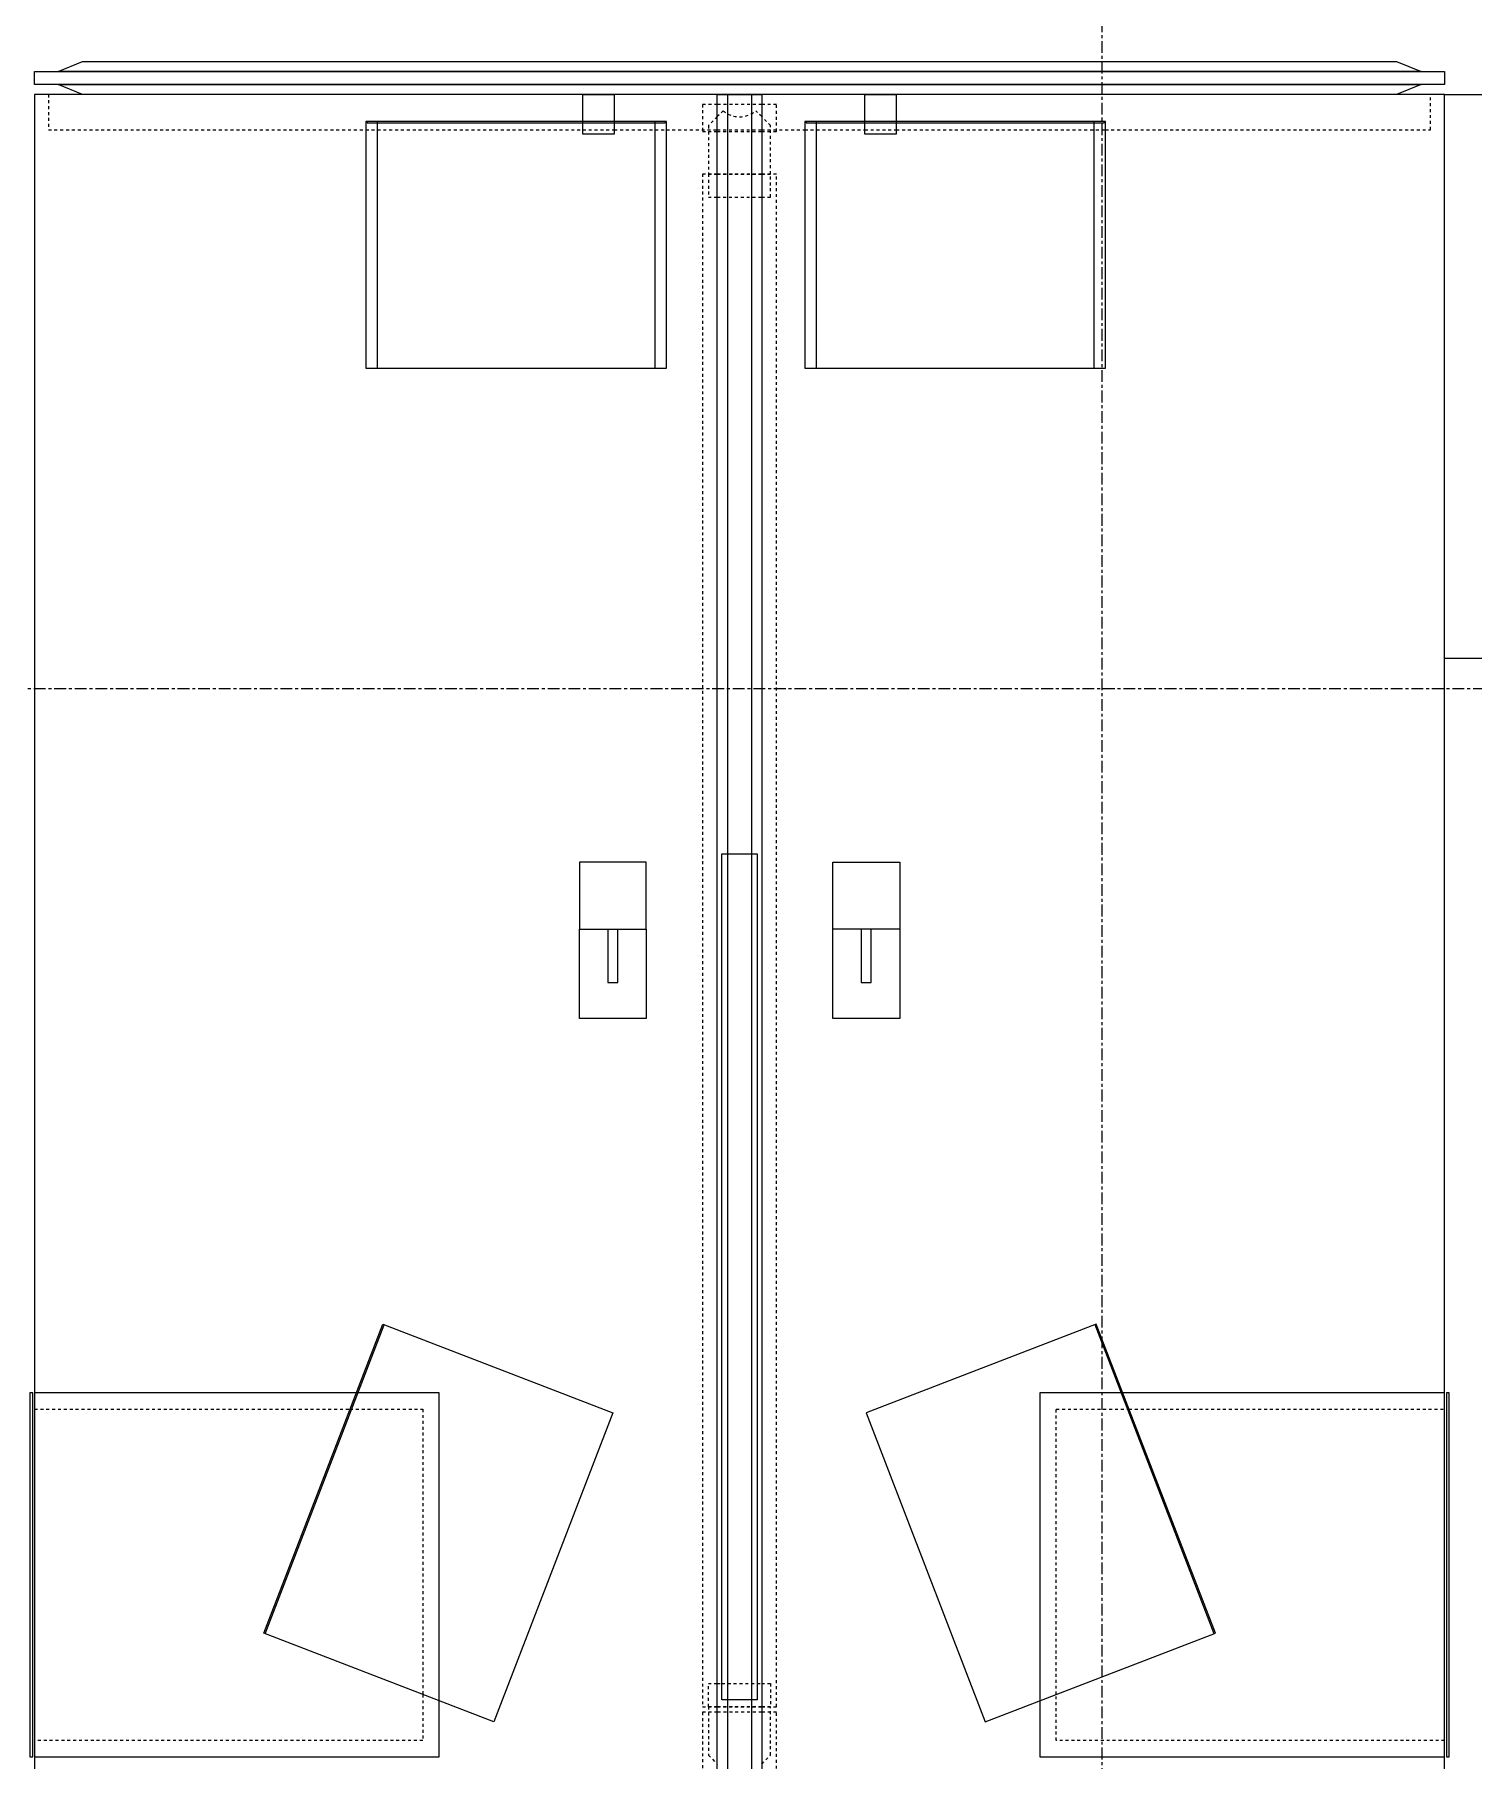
# Model space of a CAD drawing. Header units: inches. Extents: x 29752 to 31446, y 4278 to 5722.
# Drawn here: x 30870.9 to 30932.2, y 4538.5 to 4611.9 of the extents above; entities that cross this region are included whole.
import ezdxf

# ---------------------------------------------------------------- set-up
doc = ezdxf.new("R2010")
doc.units = ezdxf.units.IN
doc.header["$MEASUREMENT"] = 0
doc.linetypes.add('Dash', pattern=[0.25, 0.125, -0.125])
doc.linetypes.add('Grid Line 1_2_', pattern=[0.875, 0.5, -0.125, 0.125, -0.125])
for name, color, linetype, lineweight in [('I-FURN', 30, 'Continuous', 9), ('I-FURN-HDLN', 30, 'Dash', 9), ('S-GRID', 1, 'Continuous', 9)]:
    doc.layers.add(name, color=color, linetype=linetype, lineweight=lineweight)

# ---------------------------------------------------------------- blocks, each defined once
blk = doc.blocks.new('Desk_Structures-Teknion-JNDBB_Structural_Beam_Double_Sided-R2015 - Double Sided-V111-FIRST FLOOR POWER _ SIGNAL')
at = {"layer": 'I-FURN-HDLN'}
for p, q in [((36, 29.408), (34.5, 29.408)), ((34.5, 29.408), (34.5, 15.906)), ((36, 27.952), (36, 29.408)), ((36, 6.669), (36, 27.952)), ((34.5, 15.906), (34.5, 6.669)), ((34.5, 6.669), (34.5, 5.331)), ((36, 5.331), (36, 6.669)), ((34.5, 5.331), (34.5, 3.11)), ((36, 0.945), (36, 5.331)), ((34.5, 3.11), (34.5, 0.945)), ((-32.85, 1.575), (-36, 1.575)), ((-32.85, 0.945), (-32.85, 1.575)), ((32.614, 1.575), (-32.614, 1.575)), ((-32.614, 1.575), (-32.614, 0.945)), ((32.614, 0.945), (32.614, 1.575)), ((35.575, 1.575), (34.425, 1.575)), ((34.425, 1.575), (34.425, 0.945)), ((35.575, 0.945), (35.575, 1.575)), ((-34.675, 1.325), (-35.055, 0.945)), ((-32.614, 1.325), (-34.675, 1.325)), ((-32.85, -0.945), (-32.85, 0.945)), ((-32.614, 1.325), (-31.63, 1.325)), ((-32.614, 0.945), (-32.614, 1.325)), ((-32.614, -0.945), (-32.614, 0.945)), ((-32.614, 0.945), (-32.614, -0.945)), ((-31.63, 1.325), (-31.63, 0.945)), ((-31.63, 0.945), (-31.63, 0.75)), ((-31.63, 0.75), (-31.63, -0.75)), ((31.63, 1.325), (31.63, 0.945)), ((32.614, 1.325), (31.63, 1.325)), ((31.63, 0.945), (31.63, -0.945)), ((34.675, 1.325), (32.614, 1.325)), ((32.614, 1.325), (32.614, 0.945)), ((32.614, 0.945), (32.614, -0.945)), ((32.614, -0.945), (32.614, 0.945)), ((34.425, 0.945), (34.425, -0.945)), ((34.5, 0.945), (34.5, -0.945)), ((35.055, 0.945), (34.675, 1.325)), ((35.304, 0.696), (35.055, 0.945)), ((35.575, -0.945), (35.575, 0.945)), ((36, -0.945), (36, 0.945)), ((35.055, -0.945), (35.304, -0.696)), ((-35.055, -0.945), (-34.675, -1.325)), ((-34.675, -1.325), (-32.614, -1.325)), ((-32.85, -1.575), (-32.85, -0.945)), ((-32.614, -1.325), (-32.614, -0.945)), ((-32.614, -0.945), (-32.614, -1.575)), ((-31.63, -1.325), (-32.614, -1.325)), ((-31.63, -0.75), (-31.63, -0.945)), ((-31.63, -0.945), (-31.63, -1.325)), ((31.63, -0.945), (31.63, -1.325)), ((31.63, -1.325), (32.614, -1.325)), ((32.614, -0.945), (32.614, -1.325)), ((32.614, -1.575), (32.614, -0.945)), ((32.614, -1.325), (34.675, -1.325)), ((34.425, -0.945), (34.425, -1.575)), ((34.5, -0.945), (34.5, -2.777)), ((34.675, -1.325), (35.055, -0.945)), ((35.575, -1.575), (35.575, -0.945)), ((36, -5.331), (36, -0.945)), ((-36, -1.575), (-32.85, -1.575)), ((-32.614, -1.575), (32.614, -1.575)), ((34.425, -1.575), (35.575, -1.575)), ((34.5, -2.777), (34.5, -5.331)), ((34.5, -5.331), (34.5, -6.669)), ((36, -6.669), (36, -5.331)), ((34.5, -6.669), (34.5, -15.572)), ((36, -27.952), (36, -6.669)), ((34.5, -15.572), (34.5, -29.408)), ((36, -29.408), (36, -27.952)), ((34.5, -29.408), (36, -29.408))]:
    blk.add_line(p, q, dxfattribs=at)
for start, end in [(139.7931, 180), (180, 220.2069)]:
    blk.add_arc((36.127, 0), 1.078, start, end, dxfattribs=at)
blk = doc.blocks.new('Worksurface-Mounted-Teknion-JNWSSN-Single_Sided_Rectangular-R2015 - 24_ Depth-6171618-FIRST FLOOR POWER _ SIGNAL')
at = {"layer": 'I-FURN'}
for p, q in [((-21, -23.782), (21, -23.782)), ((-21, -47.782), (-21, -23.782)), ((21, -23.782), (21, -47.782)), ((21, -47.782), (-21, -47.782))]:
    blk.add_line(p, q, dxfattribs=at)
at = {"layer": 'I-FURN-HDLN'}
for p, q in [((-21, -24.374), (-19.5, -24.374)), ((-19.5, -24.374), (-19.5, -47.782)), ((-21, -25.369), (-16.039, -25.369)), ((-16.039, -25.369), (-16.039, -46.282)), ((-16.039, -46.282), (-18.795, -46.282)), ((-18.795, -46.282), (-18.795, -47.782))]:
    blk.add_line(p, q, dxfattribs=at)
blk = doc.blocks.new('Desk-Teknion-JNWDSN-Double_Sided_Rectangular-R2015 - 60_ Depth-V114-FIRST FLOOR POWER _ SIGNAL')
at = {"layer": 'I-FURN'}
for p, q in [((-36, 30), (-36, 3)), ((-35.724, 30), (-36, 30)), ((36, 30), (-35.724, 30)), ((36, 27.952), (36, 30)), ((36, 6.669), (36, 27.952)), ((-3.327, 6.816), (0.479, 6.816)), ((-3.327, 3.972), (-3.327, 6.816)), ((3.327, 6.816), (0.479, 6.816)), ((0.479, 6.816), (0.479, 3.972)), ((3.327, 3.972), (3.327, 6.816)), ((36, 5.331), (36, 6.669)), ((-1.8, 5.606), (-1.8, 5.181)), ((0.479, 5.606), (-1.8, 5.606)), ((-1.8, 5.181), (0.479, 5.181)), ((36, 0.945), (36, 5.331)), ((0.479, 3.972), (-3.327, 3.972)), ((0.479, 3.972), (3.327, 3.972)), ((-36, 3), (-36, 0.945)), ((-36, 0.945), (-36, -0.945)), ((36, -0.945), (36, 0.945)), ((-36, -0.945), (-36, -3)), ((36, -5.331), (36, -0.945)), ((-36, -3), (-36, -30)), ((-3.327, -6.816), (-3.327, -3.972)), ((-3.327, -3.972), (0.479, -3.972)), ((0.479, -3.972), (3.327, -3.972)), ((0.479, -6.816), (0.479, -3.972)), ((3.327, -3.972), (3.327, -6.816)), ((-1.8, -5.181), (-1.8, -5.606)), ((0.479, -5.181), (-1.8, -5.181)), ((-1.8, -5.606), (0.479, -5.606)), ((36, -6.669), (36, -5.331)), ((0.479, -6.816), (-3.327, -6.816)), ((3.327, -6.816), (0.479, -6.816)), ((36, -27.952), (36, -6.669)), ((36, -30), (36, -27.952)), ((-36, -30), (-35.725, -30)), ((-35.725, -30), (36, -30))]:
    blk.add_line(p, q, dxfattribs=at)
blk = doc.blocks.new('Storage-Freestanding-Teknion-JNFMP-Mobile_Pedestal_with_Seat-R2015 - Metal-6308289-FIRST FLOOR POWER _ SIGNAL')
at = {"layer": 'I-FURN'}
for p, q in [((5.365, 8.55), (-7.75, 8.55)), ((-7.75, 8.55), (-7.75, 5.024)), ((7.75, 8.55), (5.365, 8.55)), ((7.75, -8.67), (7.75, 8.55)), ((-7.75, 5.024), (-7.75, -8.67)), ((-7.75, -8.67), (7.75, -8.67)), ((7.75, -8.749), (-7.75, -8.749)), ((-7.75, -8.749), (-7.75, -8.867)), ((7.75, -8.867), (7.75, -8.749)), ((-7.75, -8.867), (7.75, -8.867))]:
    blk.add_line(p, q, dxfattribs=at)
at = {"layer": 'I-FURN-HDLN'}
for p, q in [((-7.049, 4.755), (-7.049, 7.849)), ((-7.049, 7.849), (5.095, 7.849)), ((5.095, 7.849), (7.049, 7.849)), ((7.049, 7.849), (7.049, -8.67)), ((-7.049, -8.67), (-7.049, 4.755))]:
    blk.add_line(p, q, dxfattribs=at)
blk = doc.blocks.new('Screen-Leg_Mounted-Teknion-JNSEEL-Felt_Elevated-R2015 - Double-Sided Leg Overlay-6171622-FIRST FLOOR POWER _ SIGNAL')
at = {"layer": 'I-FURN'}
for p, q in [((-6.669, 2.396), (-5.331, 2.396)), ((-6.669, 0.703), (-6.669, 2.396)), ((-5.331, 2.396), (-5.331, 0.703)), ((5.331, 2.396), (6.669, 2.396)), ((5.331, 0.703), (5.331, 2.396)), ((6.669, 2.396), (6.669, 0.703)), ((-30, -0.276), (-30, 0.276)), ((-30, 0.276), (30, 0.276)), ((-29, 0.276), (-27.952, 0.703)), ((29, 0.276), (-29, 0.276)), ((-27.952, 0.703), (-0.945, 0.703)), ((-5.331, 0.703), (-6.669, 0.703)), ((-0.945, 0.703), (0.945, 0.703)), ((0.945, 0.703), (27.952, 0.703)), ((6.669, 0.703), (5.331, 0.703)), ((27.952, 0.703), (29, 0.276)), ((30, 0.276), (30, -0.276)), ((30, -0.276), (-30, -0.276)), ((-29, -0.276), (29, -0.276)), ((-27.952, -0.703), (-29, -0.276)), ((27.952, -0.703), (-27.952, -0.703)), ((29, -0.276), (27.952, -0.703))]:
    blk.add_line(p, q, dxfattribs=at)
blk = doc.blocks.new('Screen-Desk_Mounted-Teknion-JNSASW-Solid_Add-On-R2015 - Standard Width-6308291-FIRST FLOOR POWER _ SIGNAL')
at = {"layer": 'I-FURN'}
for p, q in [((-36, 0.945), (36, 0.945)), ((-36, -0.945), (-36, 0.945)), ((-3.685, -0.75), (-3.685, 0.75)), ((-3.685, 0.75), (32.315, 0.75)), ((32.315, 0.75), (32.315, -0.75)), ((36, 0.945), (36, -0.945)), ((-36, 0.508), (36, 0.508)), ((-36, -0.508), (36, -0.508)), ((36, -0.945), (-36, -0.945)), ((32.315, -0.75), (-3.685, -0.75))]:
    blk.add_line(p, q, dxfattribs=at)
blk = doc.blocks.new('Accessories-Teknion-JNAMT-Tray_Module-R2015 - Letter-V68-FIRST FLOOR POWER _ SIGNAL')
at = {"layer": 'I-FURN'}
for p, q in [((-3.844, 5.25), (-6.398, 5.25)), ((-6.398, 5.25), (-6.398, -5.25)), ((-6.339, 5.25), (-6.339, 5.191)), ((-6.339, 5.191), (-3.844, 5.191)), ((-5.898, -5.25), (-5.898, 5.25)), ((-2.505, 5.25), (-3.844, 5.25)), ((-3.844, 5.191), (-2.505, 5.191)), ((6.398, 5.25), (-2.505, 5.25)), ((-2.505, 5.191), (6.339, 5.191)), ((5.898, 5.25), (5.898, -5.25)), ((6.339, 5.25), (6.339, 5.191)), ((6.398, -5.25), (6.398, 5.25)), ((-6.398, -5.25), (6.398, -5.25))]:
    blk.add_line(p, q, dxfattribs=at)
blk = doc.blocks.new('Accessories-Teknion-JNAMT-Tray_Module-R2015 - Letter-V69-FIRST FLOOR POWER _ SIGNAL')
at = {"layer": 'I-FURN'}
for p, q in [((-3.844, 5.25), (-6.398, 5.25)), ((-6.398, 5.25), (-6.398, -5.25)), ((-6.339, 5.25), (-6.339, 5.191)), ((-6.339, 5.191), (-3.844, 5.191)), ((-5.898, -5.25), (-5.898, 5.25)), ((-2.505, 5.25), (-3.844, 5.25)), ((-3.844, 5.191), (-2.505, 5.191)), ((6.398, 5.25), (-2.505, 5.25)), ((-2.505, 5.191), (6.339, 5.191)), ((5.898, 5.25), (5.898, -5.25)), ((6.339, 5.25), (6.339, 5.191)), ((6.398, -5.25), (6.398, 5.25)), ((-6.398, -5.25), (6.398, -5.25))]:
    blk.add_line(p, q, dxfattribs=at)
blk = doc.blocks.new('Accessories-Teknion-JNAMT-Tray_Module-R2015 - Letter-V70-FIRST FLOOR POWER _ SIGNAL')
at = {"layer": 'I-FURN'}
for p, q in [((2.839, 5.25), (-6.398, 5.25)), ((-6.398, 5.25), (-6.398, -5.25)), ((-6.339, 5.25), (-6.339, 5.191)), ((-6.339, 5.191), (2.839, 5.191)), ((-5.898, -5.25), (-5.898, 5.25)), ((4.177, 5.25), (2.839, 5.25)), ((2.839, 5.191), (4.177, 5.191)), ((6.398, 5.25), (4.177, 5.25)), ((4.177, 5.191), (6.339, 5.191)), ((5.898, 5.25), (5.898, -5.25)), ((6.339, 5.25), (6.339, 5.191)), ((6.398, -5.25), (6.398, 5.25)), ((-6.398, -5.25), (6.398, -5.25))]:
    blk.add_line(p, q, dxfattribs=at)
blk = doc.blocks.new('Accessories-Teknion-JNAMT-Tray_Module-R2015 - Letter-V71-FIRST FLOOR POWER _ SIGNAL')
at = {"layer": 'I-FURN'}
for p, q in [((2.839, 5.25), (-6.398, 5.25)), ((-6.398, 5.25), (-6.398, -5.25)), ((-6.339, 5.25), (-6.339, 5.191)), ((-6.339, 5.191), (2.839, 5.191)), ((-5.898, -5.25), (-5.898, 5.25)), ((4.177, 5.25), (2.839, 5.25)), ((2.839, 5.191), (4.177, 5.191)), ((6.398, 5.25), (4.177, 5.25)), ((4.177, 5.191), (6.339, 5.191)), ((5.898, 5.25), (5.898, -5.25)), ((6.339, 5.25), (6.339, 5.191)), ((6.398, -5.25), (6.398, 5.25)), ((-6.398, -5.25), (6.398, -5.25))]:
    blk.add_line(p, q, dxfattribs=at)
blk = doc.blocks.new('Accessories-Teknion-JNAMD-Drawer_Module-R2015 - Letter Size-6171628-FIRST FLOOR POWER _ SIGNAL')
at = {"layer": 'I-FURN'}
for p, q in [((-7.049, -5.22), (-7.049, 5.28)), ((-7.049, 5.28), (7.049, 5.28)), ((-7.049, 5.22), (7.049, 5.22)), ((7.049, 5.28), (7.049, -5.22)), ((7.049, -5.22), (-7.049, -5.22))]:
    blk.add_line(p, q, dxfattribs=at)
blk = doc.blocks.new('Accessories-Teknion-JNAMD-Drawer_Module-R2015 - Letter Size-6171627-FIRST FLOOR POWER _ SIGNAL')
at = {"layer": 'I-FURN'}
for p, q in [((7.049, 5.22), (-7.049, 5.22)), ((-7.049, 5.22), (-7.049, -5.28)), ((7.049, -5.28), (7.049, 5.22)), ((-7.049, -5.22), (7.049, -5.22)), ((-7.049, -5.28), (7.049, -5.28))]:
    blk.add_line(p, q, dxfattribs=at)
blk = doc.blocks.new('Storage-Freestanding-Teknion-JNFMP-Mobile_Pedestal_with_Seat-R2015 - Metal-V64-FIRST FLOOR POWER _ SIGNAL')
at = {"layer": 'I-FURN'}
for p, q in [((-5.365, 8.55), (-7.75, 8.55)), ((-7.75, 8.55), (-7.75, -8.67)), ((7.75, 8.55), (-5.365, 8.55)), ((7.75, 5.024), (7.75, 8.55)), ((7.75, -8.67), (7.75, 5.024)), ((-7.75, -8.67), (7.75, -8.67)), ((7.75, -8.749), (-7.75, -8.749)), ((-7.75, -8.749), (-7.75, -8.867)), ((7.75, -8.867), (7.75, -8.749)), ((-7.75, -8.867), (7.75, -8.867))]:
    blk.add_line(p, q, dxfattribs=at)
at = {"layer": 'I-FURN-HDLN'}
for p, q in [((-7.049, -8.67), (-7.049, 7.849)), ((-7.049, 7.849), (-5.095, 7.849)), ((-5.095, 7.849), (7.049, 7.849)), ((7.049, 7.849), (7.049, 4.755)), ((7.049, 4.755), (7.049, -8.67))]:
    blk.add_line(p, q, dxfattribs=at)

msp = doc.modelspace()

# ---------------------------------------------------------------- linework, layer by layer
at = {"layer": 'S-GRID', "linetype": 'Grid Line 1_2_'}
for p, q in [((30916.362, 4277.766), (30916.362, 5698.128)), ((31446.272, 4584.077), (29775.662, 4584.077))]:
    msp.add_line(p, q, dxfattribs=at)

# ---------------------------------------------------------------- block references
at = {"layer": 'I-FURN'}
for name, p, rotation in [('Screen-Leg_Mounted-Teknion-JNSEEL-Felt_Elevated-R2015 - Double-Sided Leg Overlay-6171622-FIRST FLOOR POWER _ SIGNAL', (30900.931, 4610.073), 180), ('Desk-Teknion-JNWDSN-Double_Sided_Rectangular-R2015 - 60_ Depth-V114-FIRST FLOOR POWER _ SIGNAL', (30900.931, 4573.37), 89.99999999999991), ('Desk_Structures-Teknion-JNDBB_Structural_Beam_Double_Sided-R2015 - Double Sided-V111-FIRST FLOOR POWER _ SIGNAL', (30900.931, 4573.37), 89.99999999999991), ('Screen-Desk_Mounted-Teknion-JNSASW-Solid_Add-On-R2015 - Standard Width-6308291-FIRST FLOOR POWER _ SIGNAL', (30900.931, 4573.37), 270.0000000000001), ('Worksurface-Mounted-Teknion-JNWSSN-Single_Sided_Rectangular-R2015 - 24_ Depth-6171618-FIRST FLOOR POWER _ SIGNAL', (30951.931, 4561.588), 180), ('Accessories-Teknion-JNAMD-Drawer_Module-R2015 - Letter Size-6171628-FIRST FLOOR POWER _ SIGNAL', (30888.143, 4548.561), 68.94677041667457), ('Accessories-Teknion-JNAMD-Drawer_Module-R2015 - Letter Size-6171627-FIRST FLOOR POWER _ SIGNAL', (30913.719, 4548.561), 111.0532295833318), ('Storage-Freestanding-Teknion-JNFMP-Mobile_Pedestal_with_Seat-R2015 - Metal-6308289-FIRST FLOOR POWER _ SIGNAL', (30879.601, 4546.37), 269.9999999999997), ('Storage-Freestanding-Teknion-JNFMP-Mobile_Pedestal_with_Seat-R2015 - Metal-V64-FIRST FLOOR POWER _ SIGNAL', (30922.26, 4546.37), 89.99999999999937)]:
    msp.add_blockref(name, p, dxfattribs=dict(at, rotation=rotation))
for name, p in [('Accessories-Teknion-JNAMT-Tray_Module-R2015 - Letter-V70-FIRST FLOOR POWER _ SIGNAL', (30891.423, 4602.974)), ('Accessories-Teknion-JNAMT-Tray_Module-R2015 - Letter-V71-FIRST FLOOR POWER _ SIGNAL', (30891.423, 4602.974)), ('Accessories-Teknion-JNAMT-Tray_Module-R2015 - Letter-V68-FIRST FLOOR POWER _ SIGNAL', (30910.105, 4602.974)), ('Accessories-Teknion-JNAMT-Tray_Module-R2015 - Letter-V69-FIRST FLOOR POWER _ SIGNAL', (30910.105, 4602.974))]:
    msp.add_blockref(name, p, dxfattribs=at)

doc.saveas('drawing.dxf')
